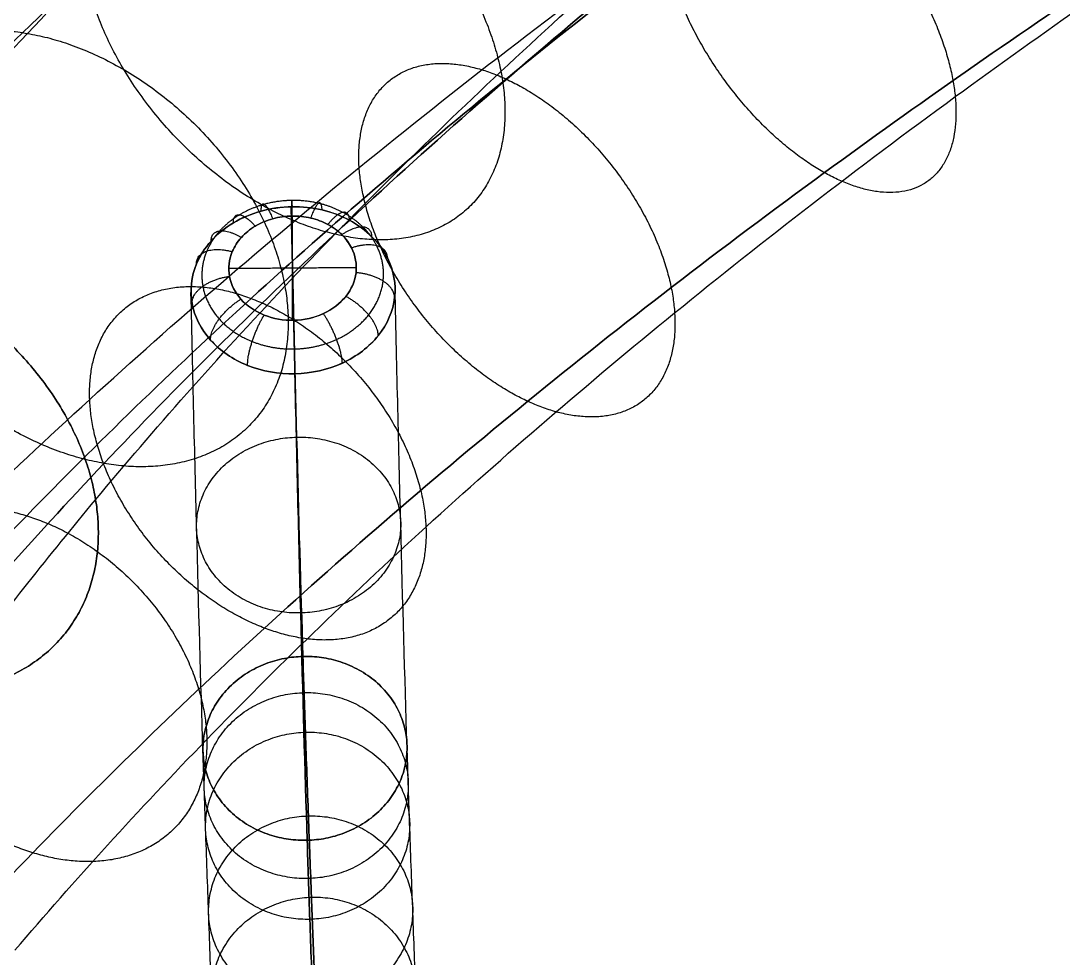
# Model space of a CAD drawing. Header units: millimetres. Extents: x -153 to 394, y -76 to 487.
# Drawn here: x -76.99 to -56.56, y 400.24 to 418.6 of the extents above; entities that cross this region are included whole.
import ezdxf

# ---------------------------------------------------------------- set-up
doc = ezdxf.new("R2010")
doc.units = ezdxf.units.MM
doc.layers.add('Livello 01', color=7, linetype='Continuous', true_color=0x000000)

msp = doc.modelspace()

# ---------------------------------------------------------------- linework, layer by layer
at = {"layer": 'Livello 01'}
for points, knots in [([(-80.697, 414.025, 735.647), (-79.512, 415.453, 737.754), (-76.959, 418.336, 741.832), (-72.546, 422.73, 747.514), (-67.522, 427.17, 752.727), (-62.102, 431.453, 757.252), (-56.344, 435.569, 761.165), (-50.302, 439.533, 764.536), (-43.674, 443.526, 767.547), (-36.436, 447.54, 770.195), (-28.56, 451.567, 772.476), (-20.019, 455.6, 774.39), (-10.787, 459.63, 775.934), (-4.348, 462.231, 776.693), (-1.013, 463.529, 777.015)], [0, 0, 0, 0, 8.540238, 17.048265, 25.610456, 34.320578, 42.086795, 50.106846, 58.443081, 67.156605, 76.306505, 85.949356, 96.138975, 106.926362, 106.926362, 106.926362, 106.926362]), ([(-1.013, 463.529, 777.015), (-4.348, 462.231, 776.693), (-10.787, 459.63, 775.934), (-20.019, 455.6, 774.39), (-28.56, 451.567, 772.476), (-36.436, 447.54, 770.195), (-43.674, 443.526, 767.547), (-50.302, 439.533, 764.536), (-56.344, 435.569, 761.165), (-62.102, 431.453, 757.252), (-67.522, 427.17, 752.727), (-72.546, 422.73, 747.514), (-76.959, 418.336, 741.832), (-79.512, 415.453, 737.754), (-80.697, 414.025, 735.647)], [-106.926362, -106.926362, -106.926362, -106.926362, -96.138975, -85.949356, -76.306505, -67.156605, -58.443081, -50.106846, -42.086795, -34.320578, -25.610456, -17.048265, -8.540238, 0, 0, 0, 0]), ([(-84.48, 410.288, 740.308), (-83.223, 411.801, 742.541), (-80.512, 414.864, 746.874), (-75.812, 419.543, 752.925), (-70.458, 424.276, 758.48), (-64.691, 428.833, 763.295), (-58.584, 433.198, 767.445), (-52.203, 437.383, 771.003), (-45.242, 441.576, 774.165), (-37.683, 445.768, 776.929), (-29.503, 449.95, 779.298), (-20.68, 454.116, 781.274), (-11.188, 458.259, 782.861), (-4.595, 460.922, 783.638), (-1.187, 462.248, 783.967)], [0, 0, 0, 0, 8.540238, 17.048265, 25.610456, 34.320578, 42.086795, 50.106846, 58.443081, 67.156605, 76.306505, 85.949356, 96.138975, 106.926362, 106.926362, 106.926362, 106.926362]), ([(-75.523, 409.218, 735.992), (-74.375, 410.6, 738.032), (-71.909, 413.385, 741.971), (-67.662, 417.613, 747.438), (-62.838, 421.876, 752.442), (-57.639, 425.986, 756.784), (-52.109, 429.938, 760.542), (-46.295, 433.752, 763.786), (-39.905, 437.602, 766.689), (-32.908, 441.483, 769.249), (-25.27, 445.389, 771.462), (-16.962, 449.312, 773.325), (-7.954, 453.244, 774.831), (-1.653, 455.789, 775.574), (1.614, 457.061, 775.89)], [0, 0, 0, 0, 8.540238, 17.048265, 25.610456, 34.320578, 42.086795, 50.106846, 58.443081, 67.156605, 76.306505, 85.949356, 96.138975, 106.926362, 106.926362, 106.926362, 106.926362]), ([(1.44, 455.781, 782.842), (-1.901, 454.48, 782.519), (-8.355, 451.873, 781.759), (-17.623, 447.828, 780.209), (-26.213, 443.772, 778.284), (-34.155, 439.711, 775.984), (-41.474, 435.653, 773.307), (-48.197, 431.603, 770.253), (-54.349, 427.567, 766.822), (-60.228, 423.366, 762.828), (-65.774, 418.982, 758.196), (-70.928, 414.427, 752.849), (-75.463, 409.913, 747.012), (-78.087, 406.949, 742.819), (-79.306, 405.481, 740.654)], [-106.926362, -106.926362, -106.926362, -106.926362, -96.138975, -85.949356, -76.306505, -67.156605, -58.443081, -50.106846, -42.086795, -34.320578, -25.610456, -17.048265, -8.540238, 0, 0, 0, 0]), ([(-79.306, 405.481, 740.654), (-78.087, 406.949, 742.819), (-75.463, 409.913, 747.012), (-70.928, 414.427, 752.849), (-65.774, 418.982, 758.196), (-60.228, 423.366, 762.828), (-54.349, 427.567, 766.822), (-48.197, 431.603, 770.253), (-41.474, 435.653, 773.307), (-34.155, 439.711, 775.984), (-26.213, 443.772, 778.284), (-17.623, 447.828, 780.209), (-8.355, 451.873, 781.759), (-1.901, 454.48, 782.519), (1.44, 455.781, 782.842)], [0, 0, 0, 0, 8.540238, 17.048265, 25.610456, 34.320578, 42.086795, 50.106846, 58.443081, 67.156605, 76.306505, 85.949356, 96.138975, 106.926362, 106.926362, 106.926362, 106.926362]), ([(-1.108, 452.871, 783.913), (-4.442, 451.606, 783.591), (-10.88, 449.072, 782.834), (-20.106, 445.147, 781.295), (-28.638, 441.221, 779.389), (-36.503, 437.302, 777.116), (-43.73, 433.397, 774.481), (-50.346, 429.513, 771.485), (-56.379, 425.658, 768.131), (-62.128, 421.655, 764.237), (-67.541, 417.489, 759.734), (-72.561, 413.168, 754.545), (-76.974, 408.889, 748.886), (-79.529, 406.08, 744.821), (-80.716, 404.688, 742.72)], [-106.538359, -106.538359, -106.538359, -106.538359, -95.763119, -85.589816, -75.967346, -66.841729, -58.156145, -49.851171, -41.865267, -34.135551, -25.469862, -16.953876, -8.492982, 0, 0, 0, 0]), ([(-80.716, 404.688, 742.72), (-79.529, 406.08, 744.821), (-76.974, 408.889, 748.886), (-72.561, 413.168, 754.545), (-67.541, 417.489, 759.734), (-62.128, 421.655, 764.237), (-56.379, 425.658, 768.131), (-50.346, 429.513, 771.485), (-43.73, 433.397, 774.481), (-36.503, 437.302, 777.116), (-28.638, 441.221, 779.389), (-20.106, 445.147, 781.295), (-10.88, 449.072, 782.834), (-4.442, 451.606, 783.591), (-1.108, 452.871, 783.913)], [0, 0, 0, 0, 8.492982, 16.953876, 25.469862, 34.135551, 41.865267, 49.851171, 58.156145, 66.841729, 75.967346, 85.589816, 95.763119, 106.538359, 106.538359, 106.538359, 106.538359]), ([(-84.328, 402.242, 746.321), (-83.081, 403.705, 748.531), (-80.391, 406.666, 752.817), (-75.73, 411.187, 758.801), (-70.422, 415.758, 764.293), (-64.705, 420.161, 769.053), (-58.649, 424.379, 773.157), (-52.317, 428.426, 776.679), (-45.403, 432.484, 779.811), (-37.889, 436.545, 782.552), (-29.751, 440.6, 784.903), (-20.964, 444.643, 786.866), (-11.503, 448.668, 788.444), (-4.928, 451.256, 789.216), (-1.528, 452.546, 789.545)], [0, 0, 0, 0, 8.492982, 16.953876, 25.469862, 34.135551, 41.865267, 49.851171, 58.156145, 66.841729, 75.967346, 85.589816, 95.763119, 106.538359, 106.538359, 106.538359, 106.538359]), ([(-77.103, 400.393, 743.425), (-75.94, 401.758, 745.487), (-73.441, 404.51, 749.473), (-69.132, 408.691, 755.008), (-64.236, 412.909, 760.077), (-58.96, 416.973, 764.474), (-53.352, 420.881, 768.277), (-47.459, 424.648, 771.557), (-40.989, 428.448, 774.49), (-33.911, 432.274, 777.074), (-26.194, 436.12, 779.304), (-17.808, 439.978, 781.179), (-8.725, 443.842, 782.695), (-2.378, 446.341, 783.441), (0.911, 447.589, 783.758)], [0, 0, 0, 0, 8.492982, 16.953876, 25.469862, 34.135551, 41.865267, 49.851171, 58.156145, 66.841729, 75.967346, 85.589816, 95.763119, 106.538359, 106.538359, 106.538359, 106.538359]), ([(-80.716, 397.946, 747.026), (-79.493, 399.383, 749.197), (-76.858, 402.286, 753.404), (-72.301, 406.711, 759.264), (-67.118, 411.178, 764.635), (-61.537, 415.479, 769.29), (-55.621, 419.602, 773.303), (-49.429, 423.562, 776.752), (-42.662, 427.535, 779.82), (-35.297, 431.517, 782.509), (-27.307, 435.499, 784.818), (-18.666, 439.475, 786.75), (-9.348, 443.438, 788.305), (-2.864, 445.991, 789.066), (0.491, 447.264, 789.39)], [0, 0, 0, 0, 8.492982, 16.953876, 25.469862, 34.135551, 41.865267, 49.851171, 58.156145, 66.841729, 75.967346, 85.589816, 95.763119, 106.538359, 106.538359, 106.538359, 106.538359]), ([(0.491, 447.264, 789.39), (-2.864, 445.991, 789.066), (-9.348, 443.438, 788.305), (-18.666, 439.475, 786.75), (-27.307, 435.499, 784.818), (-35.297, 431.517, 782.509), (-42.662, 427.535, 779.82), (-49.429, 423.562, 776.752), (-55.621, 419.602, 773.303), (-61.537, 415.479, 769.29), (-67.118, 411.178, 764.635), (-72.301, 406.711, 759.264), (-76.858, 402.286, 753.404), (-79.493, 399.383, 749.197), (-80.716, 397.946, 747.026)], [-106.538359, -106.538359, -106.538359, -106.538359, -95.763119, -85.589816, -75.967346, -66.841729, -58.156145, -49.851171, -41.865267, -34.135551, -25.469862, -16.953876, -8.492982, 0, 0, 0, 0]), ([(-71.617, 411.685, 758.148), (-71.937, 411.677, 758.148), (-72.258, 411.734, 758.103), (-72.545, 411.849, 758.018), (-72.832, 411.964, 757.933), (-73.083, 412.136, 757.808), (-73.272, 412.346, 757.658), (-73.46, 412.556, 757.507), (-73.585, 412.805, 757.33), (-73.633, 413.064, 757.148), (-73.68, 413.322, 756.965), (-73.65, 413.591, 756.777), (-73.546, 413.84, 756.604), (-73.479, 413.999, 756.493), (-73.382, 414.149, 756.389), (-73.26, 414.285, 756.295), (-73.138, 414.42, 756.202), (-72.99, 414.541, 756.12), (-72.824, 414.64, 756.053), (-72.658, 414.739, 755.985), (-72.473, 414.817, 755.933), (-72.278, 414.871, 755.899), (-72.089, 414.923, 755.865), (-71.891, 414.952, 755.848), (-71.693, 414.957, 755.847)], [-7.853934, -7.853934, -7.853934, -7.853934, -7.25219, -7.25219, -7.25219, -6.650527, -6.650527, -6.650527, -6.048792, -6.048792, -6.048792, -5.447132, -5.447132, -5.447132, -5.06416, -5.06416, -5.06416, -4.681246, -4.681246, -4.681246, -4.298317, -4.298317, -4.298317, -3.927001, -3.927001, -3.927001, -3.927001]), ([(-71.674, 414.957, 755.848), (-71.879, 414.954, 755.847), (-72.288, 414.896, 755.881), (-72.842, 414.661, 756.038), (-73.285, 414.3, 756.284), (-73.63, 413.763, 756.656), (-73.71, 413.054, 757.153), (-73.335, 412.308, 757.684), (-72.58, 411.791, 758.058), (-71.937, 411.677, 758.148), (-71.617, 411.685, 758.148)], [3.91542, 3.91542, 3.91542, 3.91542, 4.299677, 4.683935, 5.068192, 5.452449, 6.05282, 6.653192, 7.253563, 7.853934, 7.853934, 7.853934, 7.853934]), ([(-71.693, 414.957, 755.847), (-71.657, 413.365, 753.562), (-71.582, 410.219, 748.661), (-71.503, 407.469, 743.527), (-71.462, 406.148, 740.796)], [0, 0, 0, 0, 8.361625, 17.468595, 17.468595, 17.468595, 17.468595]), ([(-71.462, 406.148, 740.796), (-71.503, 407.469, 743.527), (-71.582, 410.219, 748.661), (-71.657, 413.365, 753.562), (-71.693, 414.957, 755.847)], [-17.468595, -17.468595, -17.468595, -17.468595, -8.361625, 0, 0, 0, 0]), ([(-71.674, 414.957, 755.848), (-71.475, 414.96, 755.848), (-71.277, 414.939, 755.867), (-71.086, 414.894, 755.901), (-70.896, 414.849, 755.935), (-70.714, 414.781, 755.986), (-70.548, 414.692, 756.051), (-70.383, 414.603, 756.116), (-70.234, 414.494, 756.195), (-70.108, 414.37, 756.284), (-69.982, 414.245, 756.374), (-69.879, 414.105, 756.474), (-69.804, 413.955, 756.581), (-69.681, 413.711, 756.754), (-69.633, 413.441, 756.944), (-69.664, 413.178, 757.129), (-69.695, 412.914, 757.313), (-69.806, 412.656, 757.493), (-70.161, 412.212, 757.8), (-70.405, 412.025, 757.928), (-70.689, 411.895, 758.015), (-70.972, 411.765, 758.101), (-71.293, 411.692, 758.148), (-71.617, 411.685, 758.148)], [-3.91542, -3.91542, -3.91542, -3.91542, -3.544469, -3.544469, -3.544469, -3.173465, -3.173465, -3.173465, -2.802546, -2.802546, -2.802546, -2.43154, -2.43154, -2.43154, -1.82371, -1.82371, -1.82371, -1.215829, -1.215829, -0.60796, -0.60796, -0.60796, -0.000062, -0.000062, -0.000062, -0.000062]), ([(-71.617, 411.685, 758.148), (-71.293, 411.692, 758.148), (-70.65, 411.838, 758.055), (-69.916, 412.399, 757.673), (-69.584, 413.172, 757.134), (-69.711, 413.876, 756.637), (-70.085, 414.385, 756.274), (-70.532, 414.713, 756.037), (-71.078, 414.917, 755.885), (-71.475, 414.96, 755.848), (-71.674, 414.957, 755.848)], [0.000062, 0.000062, 0.000062, 0.000062, 0.606532, 1.213002, 1.819472, 2.425942, 2.798312, 3.170681, 3.543051, 3.91542, 3.91542, 3.91542, 3.91542]), ([(-71.676, 414.774, 756.889), (-71.804, 414.772, 756.888), (-71.932, 414.754, 756.899), (-72.175, 414.687, 756.943), (-72.291, 414.638, 756.975), (-72.395, 414.576, 757.017), (-72.499, 414.515, 757.06), (-72.591, 414.44, 757.111), (-72.667, 414.355, 757.17), (-72.744, 414.271, 757.228), (-72.804, 414.176, 757.294), (-72.846, 414.077, 757.363), (-72.911, 413.922, 757.472), (-72.93, 413.755, 757.59), (-72.9, 413.593, 757.704), (-72.871, 413.432, 757.819), (-72.792, 413.277, 757.93), (-72.675, 413.145, 758.024), (-72.557, 413.014, 758.119), (-72.4, 412.907, 758.197), (-72.221, 412.835, 758.25), (-72.041, 412.764, 758.304), (-71.84, 412.728, 758.332), (-71.64, 412.733, 758.331)], [3.91542, 3.91542, 3.91542, 3.91542, 4.298357, 4.298357, 4.68128, 4.68128, 4.68128, 5.06419, 5.06419, 5.06419, 5.447158, 5.447158, 5.447158, 6.048814, 6.048814, 6.048814, 6.650546, 6.650546, 6.650546, 7.252201, 7.252201, 7.252201, 7.853934, 7.853934, 7.853934, 7.853934]), ([(-71.64, 412.733, 758.331), (-71.84, 412.728, 758.332), (-72.242, 412.799, 758.275), (-72.714, 413.121, 758.04), (-72.949, 413.587, 757.708), (-72.899, 414.029, 757.396), (-72.683, 414.365, 757.163), (-72.406, 414.59, 757.008), (-72.06, 414.736, 756.91), (-71.804, 414.772, 756.888), (-71.676, 414.774, 756.889)], [-7.853934, -7.853934, -7.853934, -7.853934, -7.253563, -6.653192, -6.05282, -5.452449, -5.068192, -4.683935, -4.299677, -3.91542, -3.91542, -3.91542, -3.91542]), ([(-71.64, 412.733, 758.331), (-71.438, 412.737, 758.331), (-71.237, 412.783, 758.302), (-71.06, 412.864, 758.248), (-70.883, 412.945, 758.193), (-70.731, 413.062, 758.113), (-70.508, 413.339, 757.921), (-70.439, 413.5, 757.808), (-70.42, 413.664, 757.692), (-70.4, 413.829, 757.576), (-70.431, 413.997, 757.457), (-70.507, 414.149, 757.349), (-70.554, 414.243, 757.282), (-70.619, 414.33, 757.219), (-70.698, 414.408, 757.163), (-70.776, 414.486, 757.107), (-70.869, 414.554, 757.057), (-70.973, 414.609, 757.016), (-71.076, 414.664, 756.976), (-71.19, 414.707, 756.944), (-71.309, 414.735, 756.922), (-71.428, 414.763, 756.901), (-71.552, 414.776, 756.889), (-71.676, 414.774, 756.889)], [0.000062, 0.000062, 0.000062, 0.000062, 0.607956, 0.607956, 0.607956, 1.215826, 1.215826, 1.82371, 1.82371, 1.82371, 2.431543, 2.431543, 2.431543, 2.80255, 2.80255, 2.80255, 3.173469, 3.173469, 3.173469, 3.544472, 3.544472, 3.544472, 3.91542, 3.91542, 3.91542, 3.91542]), ([(-71.676, 414.774, 756.889), (-71.552, 414.776, 756.889), (-71.303, 414.75, 756.912), (-70.962, 414.622, 757.007), (-70.683, 414.418, 757.156), (-70.449, 414.1, 757.384), (-70.37, 413.661, 757.696), (-70.578, 413.178, 758.033), (-71.036, 412.828, 758.273), (-71.438, 412.737, 758.331), (-71.64, 412.733, 758.331)], [-3.91542, -3.91542, -3.91542, -3.91542, -3.543051, -3.170681, -2.798312, -2.425942, -1.819472, -1.213002, -0.606532, -0.000062, -0.000062, -0.000062, -0.000062]), ([(-73.419, 404.298, 741.661), (-73.461, 405.644, 744.443), (-73.541, 408.446, 749.674), (-73.618, 411.652, 754.668), (-73.654, 413.275, 756.999)], [0, 0, 0, 0, 9.266554, 17.783177, 17.783177, 17.783177, 17.783177]), ([(-69.42, 404.398, 741.674), (-69.463, 405.742, 744.453), (-69.542, 408.542, 749.679), (-69.619, 411.745, 754.668), (-69.655, 413.366, 756.996)], [0, 0, 0, 0, 9.266554, 17.782849, 17.782849, 17.782849, 17.782849]), ([(-71.377, 402.548, 742.539), (-71.421, 403.917, 745.368), (-71.502, 406.77, 750.693), (-71.58, 410.032, 755.775), (-71.617, 411.685, 758.148)], [-18.116188, -18.116188, -18.116188, -18.116188, -8.680433, 0, 0, 0, 0]), ([(-71.617, 411.685, 758.148), (-71.58, 410.032, 755.775), (-71.502, 406.77, 750.693), (-71.421, 403.917, 745.368), (-71.377, 402.548, 742.539)], [0, 0, 0, 0, 8.680433, 18.116188, 18.116188, 18.116188, 18.116188]), ([(-93.796, 361.204, 621.005), (-93.699, 363.063, 626.455), (-93.441, 366.786, 637.366), (-92.747, 372.435, 653.62), (-91.811, 377.263, 667.006), (-90.785, 381.206, 677.487), (-89.869, 384.181, 685.137), (-88.791, 387.189, 692.579), (-87.535, 390.23, 699.78), (-86.09, 393.305, 706.706), (-84.443, 396.412, 713.321), (-82.581, 399.554, 719.591), (-80.495, 402.727, 725.483), (-78.172, 405.931, 730.964), (-76.435, 408.12, 734.372), (-75.523, 409.218, 735.992)], [0, 0, 0, 0, 17.332552, 34.734923, 51.97564, 60.466812, 68.837738, 77.064882, 85.126815, 93.004722, 100.683016, 108.150111, 115.39937, 122.430259, 129.249705, 129.249705, 129.249705, 129.249705]), ([(-71.462, 406.148, 740.796), (-71.454, 405.907, 740.299), (-71.438, 405.406, 739.22), (-71.402, 404.356, 736.84), (-71.353, 403.017, 733.649), (-71.296, 401.501, 729.9), (-71.26, 400.532, 727.448), (-71.243, 400.085, 726.311)], [-15.858422, -15.858422, -15.858422, -15.858422, -14.13597, -12.192093, -7.933588, -3.672428, 0, 0, 0, 0]), ([(-71.243, 400.085, 726.311), (-71.26, 400.532, 727.448), (-71.296, 401.501, 729.9), (-71.353, 403.017, 733.649), (-71.402, 404.356, 736.84), (-71.438, 405.406, 739.22), (-71.454, 405.907, 740.299), (-71.462, 406.148, 740.796)], [0, 0, 0, 0, 3.672428, 7.933588, 12.192093, 14.13597, 15.858422, 15.858422, 15.858422, 15.858422]), ([(-73.198, 398.173, 727.034), (-73.215, 398.621, 728.173), (-73.252, 399.593, 730.632), (-73.309, 401.117, 734.4), (-73.357, 402.466, 737.617), (-73.394, 403.533, 740.034), (-73.411, 404.048, 741.144), (-73.419, 404.298, 741.661)], [0, 0, 0, 0, 3.672428, 7.933588, 12.192093, 14.13597, 15.858422, 15.858422, 15.858422, 15.858422]), ([(-69.199, 398.276, 727.054), (-69.216, 398.724, 728.193), (-69.253, 399.696, 730.652), (-69.31, 401.219, 734.418), (-69.359, 402.567, 737.634), (-69.395, 403.634, 740.05), (-69.412, 404.148, 741.157), (-69.42, 404.398, 741.674)], [0, 0, 0, 0, 3.672428, 7.933588, 12.192093, 14.13597, 15.858422, 15.858422, 15.858422, 15.858422]), ([(-71.154, 396.364, 727.776), (-71.171, 396.812, 728.918), (-71.208, 397.788, 731.384), (-71.265, 399.318, 735.169), (-71.315, 400.677, 738.411), (-71.352, 401.76, 740.864), (-71.369, 402.288, 742.002), (-71.377, 402.548, 742.539)], [0, 0, 0, 0, 3.672428, 7.933588, 12.192093, 14.13597, 15.858422, 15.858422, 15.858422, 15.858422]), ([(-71.377, 402.548, 742.539), (-71.369, 402.288, 742.002), (-71.352, 401.76, 740.864), (-71.315, 400.677, 738.411), (-71.265, 399.318, 735.169), (-71.208, 397.788, 731.384), (-71.171, 396.812, 728.918), (-71.154, 396.364, 727.776)], [-15.858422, -15.858422, -15.858422, -15.858422, -14.13597, -12.192093, -7.933588, -3.672428, 0, 0, 0, 0])]:
    msp.add_open_spline(points, degree=3, knots=knots, dxfattribs=at)
for points, weights, degree, knots in [([(-70.841, 414.419, 752.75), (-74.911, 415.385, 755.489), (-75.72, 419.537, 752.824), (-76.529, 423.689, 750.158), (-72.459, 422.723, 747.419)], [1, 0.707106781187, 1, 0.707106781187, 1], 2, [15.707963, 15.707963, 15.707963, 23.561945, 23.561945, 31.415927, 31.415927, 31.415927]), ([(-72.459, 422.723, 747.419), (-68.39, 421.757, 744.679), (-67.581, 417.605, 747.344), (-66.772, 413.453, 750.01), (-70.841, 414.419, 752.75)], [1, 0.707106781187, 1, 0.707106781187, 1], 2, [0, 0, 0, 7.853982, 7.853982, 15.707963, 15.707963, 15.707963]), ([(-61.242, 415.624, 769.363), (-64.105, 417.223, 771.654), (-64.404, 420.309, 769.128), (-64.703, 423.396, 766.601), (-61.84, 421.798, 764.31)], [1, 0.707106781187, 1, 0.707106781187, 1], 2, [0, 0, 0, 6.283185, 6.283185, 12.566371, 12.566371, 12.566371]), ([(-61.84, 421.798, 764.31), (-58.978, 420.199, 762.019), (-58.679, 417.113, 764.545), (-58.38, 414.026, 767.071), (-61.242, 415.624, 769.363)], [1, 0.707106781187, 1, 0.707106781187, 1], 2, [12.566371, 12.566371, 12.566371, 18.849556, 18.849556, 25.132741, 25.132741, 25.132741]), ([(-75.359, 409.929, 746.943), (-79.653, 410.671, 749.394), (-80.402, 414.883, 746.805), (-81.152, 419.094, 744.217), (-76.858, 418.352, 741.766)], [1, 0.707106781187, 1, 0.707106781187, 1], 2, [15.707963, 15.707963, 15.707963, 23.561945, 23.561945, 31.415927, 31.415927, 31.415927]), ([(-76.858, 418.352, 741.766), (-72.563, 417.609, 739.314), (-71.814, 413.398, 741.903), (-71.065, 409.186, 744.492), (-75.359, 409.929, 746.943)], [1, 0.707106781187, 1, 0.707106781187, 1], 2, [0, 0, 0, 7.853982, 7.853982, 15.707963, 15.707963, 15.707963]), ([(-67.056, 411.145, 764.508), (-70.147, 412.569, 766.611), (-70.358, 415.725, 764.163), (-70.57, 418.881, 761.716), (-67.479, 417.458, 759.613)], [1, 0.707106781187, 1, 0.707106781187, 1], 2, [0, 0, 0, 6.283185, 6.283185, 12.566371, 12.566371, 12.566371]), ([(-67.479, 417.458, 759.613), (-64.389, 416.035, 757.51), (-64.177, 412.878, 759.958), (-63.965, 409.722, 762.406), (-67.056, 411.145, 764.508)], [1, 0.707106781187, 1, 0.707106781187, 1], 2, [12.566371, 12.566371, 12.566371, 18.849556, 18.849556, 25.132741, 25.132741, 25.132741]), ([(-71.678, 415.08, 756.406), (-71.861, 415.077, 756.405), (-72.225, 415.026, 756.436), (-72.718, 414.817, 756.575), (-73.112, 414.497, 756.795), (-73.42, 414.02, 757.126), (-73.491, 413.389, 757.57), (-73.158, 412.725, 758.043), (-72.486, 412.266, 758.378), (-71.913, 412.164, 758.458), (-71.628, 412.171, 758.458)], [0.854739788888, 0.854737645875, 0.85469534384, 0.854523984801, 0.854261693565, 0.853872629465, 0.853362317701, 0.852830516047, 0.852464902398, 0.852384281936, 0.852389409778], 3, [3.91542, 3.91542, 3.91542, 3.91542, 4.299677, 4.683935, 5.068192, 5.452449, 6.05282, 6.653192, 7.253563, 7.853934, 7.853934, 7.853934, 7.853934]), ([(-71.628, 412.171, 758.458), (-71.339, 412.177, 758.458), (-70.766, 412.307, 758.375), (-70.113, 412.806, 758.033), (-69.818, 413.495, 757.552), (-69.932, 414.12, 757.109), (-70.265, 414.573, 756.785), (-70.663, 414.863, 756.574), (-71.148, 415.045, 756.439), (-71.502, 415.083, 756.407), (-71.678, 415.08, 756.406)], [0.852389409778, 0.852394200117, 0.852496513806, 0.85289271078, 0.853444512175, 0.853951677912, 0.85432136276, 0.854560287065, 0.854710318826, 0.854741865604, 0.854739788888], 3, [0.000062, 0.000062, 0.000062, 0.000062, 0.606532, 1.213002, 1.819472, 2.425942, 2.798312, 3.170681, 3.543051, 3.91542, 3.91542, 3.91542, 3.91542]), ([(-79.306, 405.481, 740.654), (-74.827, 404.946, 738.496), (-75.523, 409.218, 735.992), (-76.219, 413.49, 733.489), (-80.697, 414.025, 735.647)], [1, 0.707106781187, 1, 0.707106781187, 1], 2, [-15.707963, -15.707963, -15.707963, -7.853982, -7.853982, 0, 0, 0]), ([(-80.697, 414.025, 735.647), (-76.219, 413.49, 733.489), (-75.523, 409.218, 735.992), (-74.827, 404.946, 738.496), (-79.306, 405.481, 740.654)], [1, 0.707106781187, 1, 0.707106781187, 1], 2, [0, 0, 0, 7.853982, 7.853982, 15.707963, 15.707963, 15.707963]), ([(-72.213, 406.703, 759.164), (-75.508, 407.952, 761.058), (-75.639, 411.18, 758.701), (-75.77, 414.409, 756.343), (-72.476, 413.161, 754.45)], [1, 0.707106781187, 1, 0.707106781187, 1], 2, [0, 0, 0, 6.283185, 6.283185, 12.566371, 12.566371, 12.566371]), ([(-72.476, 413.161, 754.45), (-69.181, 411.912, 752.556), (-69.05, 408.683, 754.913), (-68.918, 405.455, 757.271), (-72.213, 406.703, 759.164)], [1, 0.707106781187, 1, 0.707106781187, 1], 2, [12.566371, 12.566371, 12.566371, 18.849556, 18.849556, 25.132741, 25.132741, 25.132741]), ([(-71.504, 407, 750.849), (-73.504, 406.952, 750.847), (-73.544, 408.674, 749.83), (-73.584, 410.396, 748.814), (-71.584, 410.444, 748.816)], [1, 0.707106781187, 1, 0.707106781199, 0.999999999976], 2, [0, 0, 0, 3.141593, 3.141593, 6.283185, 6.283185, 6.283185]), ([(-71.584, 410.444, 748.816), (-69.585, 410.492, 748.819), (-69.545, 408.77, 749.835), (-69.505, 407.048, 750.851), (-71.504, 407, 750.849)], [1.00000000002, 0.707106781177, 1, 0.707106781187, 1], 2, [6.283185, 6.283185, 6.283185, 9.424778, 9.424778, 12.566371, 12.566371, 12.566371]), ([(-76.753, 402.302, 753.335), (-80.222, 403.382, 755.007), (-80.282, 406.684, 752.749), (-80.343, 409.985, 750.491), (-76.873, 408.904, 748.819)], [1, 0.707106781187, 1, 0.707106781187, 1], 2, [0, 0, 0, 6.283185, 6.283185, 12.566371, 12.566371, 12.566371]), ([(-76.873, 408.904, 748.819), (-73.404, 407.824, 747.147), (-73.344, 404.523, 749.405), (-73.284, 401.221, 751.663), (-76.753, 402.302, 753.335)], [1, 0.707106781187, 1, 0.707106781187, 1], 2, [12.566371, 12.566371, 12.566371, 18.849556, 18.849556, 25.132741, 25.132741, 25.132741]), ([(-71.462, 406.148, 740.796), (-73.461, 406.098, 740.79), (-73.419, 404.298, 741.661), (-73.377, 402.498, 742.533), (-71.377, 402.548, 742.539)], [1, 0.707106781186, 1, 0.707106781186, 1], 2, [-6.283185, -6.283185, -6.283185, -3.141593, -3.141593, 0, 0, 0]), ([(-71.377, 402.548, 742.539), (-73.377, 402.498, 742.533), (-73.419, 404.298, 741.661), (-73.461, 406.098, 740.79), (-71.462, 406.148, 740.796)], [1, 0.707106781187, 1, 0.707106781187, 1], 2, [0, 0, 0, 3.141593, 3.141593, 6.283185, 6.283185, 6.283185]), ([(-71.377, 402.548, 742.539), (-69.378, 402.598, 742.545), (-69.42, 404.398, 741.674), (-69.462, 406.197, 740.802), (-71.462, 406.148, 740.796)], [1, 0.707106781187, 1, 0.707106781187, 1], 2, [-12.566371, -12.566371, -12.566371, -9.424778, -9.424778, -6.283185, -6.283185, -6.283185]), ([(-71.462, 406.148, 740.796), (-69.462, 406.197, 740.802), (-69.42, 404.398, 741.674), (-69.378, 402.598, 742.545), (-71.377, 402.548, 742.539)], [1, 0.707106781187, 1, 0.707106781187, 1], 2, [6.283185, 6.283185, 6.283185, 9.424778, 9.424778, 12.566371, 12.566371, 12.566371]), ([(-71.353, 401.798, 740.933), (-73.352, 401.748, 740.926), (-73.395, 403.569, 740.099), (-73.438, 405.389, 739.273), (-71.439, 405.44, 739.28)], [1, 0.707106781187, 1, 0.707106781187, 1], 2, [0, 0, 0, 3.141593, 3.141593, 6.283185, 6.283185, 6.283185]), ([(-71.439, 405.44, 739.28), (-69.439, 405.49, 739.288), (-69.396, 403.67, 740.114), (-69.354, 401.849, 740.941), (-71.353, 401.798, 740.933)], [1, 0.707106781187, 1, 0.707106781187, 1], 2, [6.283185, 6.283185, 6.283185, 9.424778, 9.424778, 12.566371, 12.566371, 12.566371]), ([(-71.326, 400.998, 739.127), (-73.325, 400.947, 739.119), (-73.368, 402.781, 738.322), (-73.411, 404.614, 737.524), (-71.412, 404.665, 737.533)], [1, 0.707106781187, 1, 0.707106781187, 1], 2, [0, 0, 0, 3.141593, 3.141593, 6.283185, 6.283185, 6.283185]), ([(-71.412, 404.665, 737.533), (-69.413, 404.716, 737.541), (-69.369, 402.882, 738.338), (-69.326, 401.049, 739.136), (-71.326, 400.998, 739.127)], [1, 0.707106781187, 1, 0.707106781187, 1], 2, [6.283185, 6.283185, 6.283185, 9.424778, 9.424778, 12.566371, 12.566371, 12.566371]), ([(-71.265, 399.328, 735.169), (-73.265, 399.277, 735.16), (-73.309, 401.125, 734.397), (-73.352, 402.974, 733.635), (-71.353, 403.025, 733.645)], [1, 0.707106781187, 1, 0.707106781187, 1], 2, [0, 0, 0, 3.141593, 3.141593, 6.283185, 6.283185, 6.283185]), ([(-71.353, 403.025, 733.645), (-69.354, 403.077, 733.654), (-69.31, 401.228, 734.416), (-69.266, 399.379, 735.178), (-71.265, 399.328, 735.169)], [1, 0.707106781187, 1, 0.707106781187, 1], 2, [6.283185, 6.283185, 6.283185, 9.424778, 9.424778, 12.566371, 12.566371, 12.566371]), ([(-71.205, 397.72, 731.2), (-73.205, 397.669, 731.191), (-73.249, 399.525, 730.448), (-73.293, 401.382, 729.706), (-71.294, 401.433, 729.715)], [1, 0.707106781187, 1, 0.707106781187, 1], 2, [0, 0, 0, 3.141593, 3.141593, 6.283185, 6.283185, 6.283185]), ([(-71.294, 401.433, 729.715), (-69.294, 401.484, 729.725), (-69.25, 399.628, 730.467), (-69.206, 397.771, 731.21), (-71.205, 397.72, 731.2)], [1, 0.707106781187, 1, 0.707106781187, 1], 2, [6.283185, 6.283185, 6.283185, 9.424778, 9.424778, 12.566371, 12.566371, 12.566371])]:
    msp.add_rational_spline(points, weights, degree=degree, knots=knots, dxfattribs=at)
for points, weights in [([(-71.676, 414.774, 756.889), (-71.683, 415.383, 756.459), (-71.674, 414.957, 755.848)], [1, 0.709479577777, 1]), ([(-71.674, 414.957, 755.848), (-71.683, 415.383, 756.459), (-71.676, 414.774, 756.889)], [1, 0.709479577777, 1]), ([(-71.086, 414.894, 755.901), (-71.097, 415.32, 756.512), (-71.309, 414.735, 756.922)], [1, 0.709386400455, 1]), ([(-72.278, 414.871, 755.899), (-72.286, 415.297, 756.51), (-72.054, 414.721, 756.921)], [1, 0.709354719018, 1]), ([(-70.548, 414.692, 756.051), (-70.56, 415.12, 756.662), (-70.973, 414.609, 757.016)], [1, 0.709090943282, 1]), ([(-72.824, 414.64, 756.053), (-72.831, 415.068, 756.664), (-72.395, 414.576, 757.017)], [1, 0.709017658869, 1]), ([(-73.26, 414.285, 756.295), (-73.267, 414.714, 756.906), (-72.667, 414.355, 757.17)], [1, 0.708501604125, 1]), ([(-70.108, 414.37, 756.284), (-70.12, 414.799, 756.895), (-70.698, 414.408, 757.163)], [1, 0.708620488289, 1]), ([(-73.546, 413.84, 756.604), (-73.554, 414.271, 757.215), (-72.846, 414.077, 757.363)], [1, 0.707856786625, 1]), ([(-69.804, 413.955, 756.581), (-69.815, 414.386, 757.192), (-70.507, 414.149, 757.349)], [1, 0.708018330371, 1]), ([(-69.664, 413.178, 757.129), (-69.673, 413.611, 757.742), (-70.42, 413.664, 757.692)], [1, 0.70689910995, 1]), ([(-73.633, 413.064, 757.148), (-73.643, 413.497, 757.761), (-72.9, 413.593, 757.704)], [1, 0.706740665706, 1]), ([(-69.983, 412.434, 757.647), (-69.99, 412.867, 758.262), (-70.619, 413.2, 758.017)], [1, 0.7058372897, 1]), ([(-73.272, 412.346, 757.658), (-73.284, 412.779, 758.274), (-72.675, 413.145, 758.024)], [1, 0.705716428096, 1]), ([(-72.545, 411.849, 758.018), (-72.556, 412.281, 758.637), (-72.221, 412.835, 758.25)], [1, 0.705011365782, 1]), ([(-70.689, 411.895, 758.015), (-70.696, 412.327, 758.633), (-71.06, 412.864, 758.248)], [1, 0.705073936425, 1]), ([(-71.617, 411.685, 758.148), (-71.626, 412.117, 758.767), (-71.64, 412.733, 758.331)], [1, 0.704778819557, 1]), ([(-71.64, 412.733, 758.331), (-71.626, 412.117, 758.767), (-71.617, 411.685, 758.148)], [1, 0.704778819557, 1])]:
    msp.add_rational_spline(points, weights, degree=2, dxfattribs=at)
for points, degree in [([(-71.693, 414.957, 755.847), (-71.686, 414.957, 755.847), (-71.68, 414.957, 755.847), (-71.674, 414.957, 755.848)], 3), ([(-71.665, 412.733, 758.331), (-71.665, 413.754, 757.61), (-71.665, 414.774, 756.889)], 2), ([(-70.414, 413.762, 757.624), (-71.664, 413.753, 757.611), (-72.914, 413.744, 757.598)], 2)]:
    msp.add_open_spline(points, degree=degree, dxfattribs=at)

doc.saveas('drawing.dxf')
